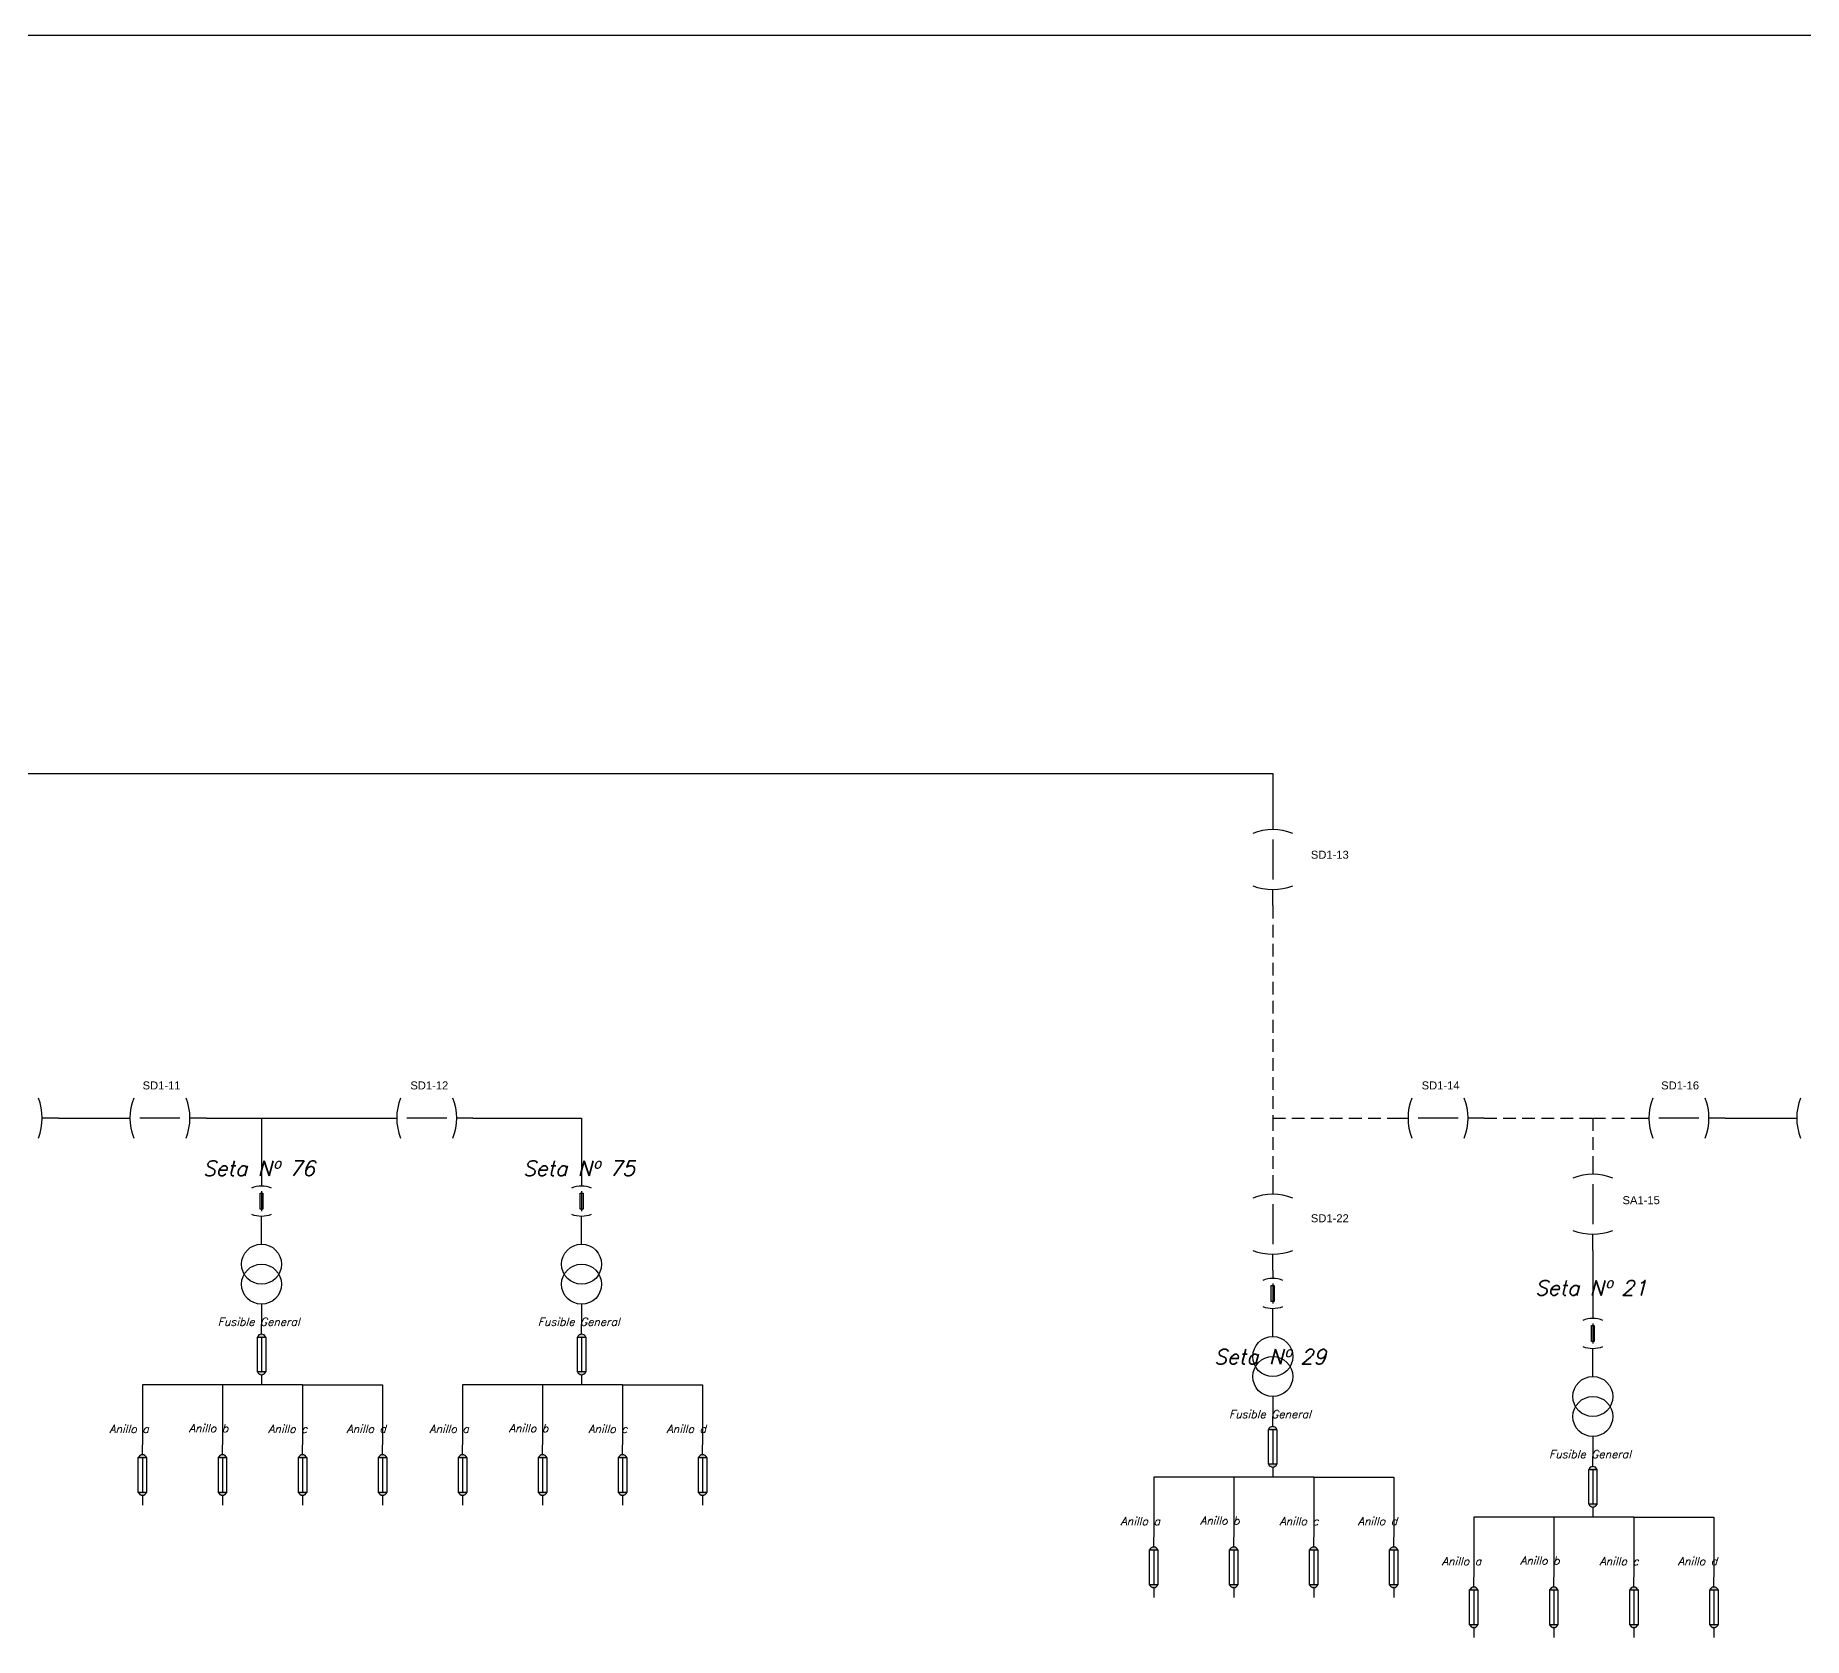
# Model space of a CAD drawing. Header units: millimetres. Extents: x 1875 to 17546, y 2661 to 4631.
# Drawn here: x 11718 to 12602, y 3286 to 4087 of the extents above; entities that cross this region are included whole.
import ezdxf

# ---------------------------------------------------------------- set-up
doc = ezdxf.new("R2010")
doc.units = ezdxf.units.MM
doc.linetypes.add('HIDDEN', pattern=[9.525, 6.35, -3.175])
doc.styles.add('IRAM', font='ROMANS.SHX', dxfattribs={"oblique": 15, "height": 2.5})
doc.styles.get("Standard").update_dxf_attribs({"font": 'arial.ttf'})

msp = doc.modelspace()

# ---------------------------------------------------------------- hatches: boundary and pattern name
h = msp.add_hatch(color=256)
h.dxf.hatch_style = 1
h.paths.add_polyline_path([(11828.53, 3436.13), (11832.69, 3436.13, 0.672313)])
h.paths.add_polyline_path([(11832.69, 3418.67), (11828.53, 3418.67, 0.672313)])
h = msp.add_hatch(color=256)
h.dxf.hatch_style = 1
h.paths.add_polyline_path([(11988.53, 3436.13), (11992.69, 3436.13, 0.672313)])
h.paths.add_polyline_path([(11992.69, 3418.67), (11988.53, 3418.67, 0.672313)])
h = msp.add_hatch(color=256)
h.dxf.hatch_style = 1
h.paths.add_polyline_path([(12334.09, 3389.98), (12338.25, 3389.98, 0.672313)])
h.paths.add_polyline_path([(12338.25, 3372.52), (12334.09, 3372.52, 0.672313)])
h = msp.add_hatch(color=256)
h.dxf.hatch_style = 1
h.paths.add_polyline_path([(11769.03, 3375.87), (11773.19, 3375.87, 0.672313)])
h.paths.add_polyline_path([(11773.19, 3358.41), (11769.03, 3358.41, 0.672313)])
h = msp.add_hatch(color=256)
h.dxf.hatch_style = 1
h.paths.add_polyline_path([(11809.03, 3375.87), (11813.19, 3375.87, 0.672313)])
h.paths.add_polyline_path([(11813.19, 3358.41), (11809.03, 3358.41, 0.672313)])
h = msp.add_hatch(color=256)
h.dxf.hatch_style = 1
h.paths.add_polyline_path([(11849.03, 3375.87), (11853.19, 3375.87, 0.672313)])
h.paths.add_polyline_path([(11853.19, 3358.41), (11849.03, 3358.41, 0.672313)])
h = msp.add_hatch(color=256)
h.dxf.hatch_style = 1
h.paths.add_polyline_path([(11889.03, 3375.87), (11893.19, 3375.87, 0.672313)])
h.paths.add_polyline_path([(11893.19, 3358.41), (11889.03, 3358.41, 0.672313)])
h = msp.add_hatch(color=256)
h.dxf.hatch_style = 1
h.paths.add_polyline_path([(11929.03, 3375.87), (11933.19, 3375.87, 0.672313)])
h.paths.add_polyline_path([(11933.19, 3358.41), (11929.03, 3358.41, 0.672313)])
h = msp.add_hatch(color=256)
h.dxf.hatch_style = 1
h.paths.add_polyline_path([(11969.03, 3375.87), (11973.19, 3375.87, 0.672313)])
h.paths.add_polyline_path([(11973.19, 3358.41), (11969.03, 3358.41, 0.672313)])
h = msp.add_hatch(color=256)
h.dxf.hatch_style = 1
h.paths.add_polyline_path([(12009.03, 3375.87), (12013.19, 3375.87, 0.672313)])
h.paths.add_polyline_path([(12013.19, 3358.41), (12009.03, 3358.41, 0.672313)])
h = msp.add_hatch(color=256)
h.dxf.hatch_style = 1
h.paths.add_polyline_path([(12049.03, 3375.87), (12053.19, 3375.87, 0.672313)])
h.paths.add_polyline_path([(12053.19, 3358.41), (12049.03, 3358.41, 0.672313)])
h = msp.add_hatch(color=256)
h.dxf.hatch_style = 1
h.paths.add_polyline_path([(12494.09, 3369.98), (12498.25, 3369.98, 0.672313)])
h.paths.add_polyline_path([(12498.25, 3352.52), (12494.09, 3352.52, 0.672313)])
h = msp.add_hatch(color=256)
h.dxf.hatch_style = 1
h.paths.add_polyline_path([(12274.59, 3329.72), (12278.75, 3329.72, 0.672313)])
h.paths.add_polyline_path([(12278.75, 3312.26), (12274.59, 3312.26, 0.672313)])
h = msp.add_hatch(color=256)
h.dxf.hatch_style = 1
h.paths.add_polyline_path([(12314.59, 3329.72), (12318.75, 3329.72, 0.672313)])
h.paths.add_polyline_path([(12318.75, 3312.26), (12314.59, 3312.26, 0.672313)])
h = msp.add_hatch(color=256)
h.dxf.hatch_style = 1
h.paths.add_polyline_path([(12354.59, 3329.72), (12358.75, 3329.72, 0.672313)])
h.paths.add_polyline_path([(12358.75, 3312.26), (12354.59, 3312.26, 0.672313)])
h = msp.add_hatch(color=256)
h.dxf.hatch_style = 1
h.paths.add_polyline_path([(12394.59, 3329.72), (12398.75, 3329.72, 0.672313)])
h.paths.add_polyline_path([(12398.75, 3312.26), (12394.59, 3312.26, 0.672313)])
h = msp.add_hatch(color=256)
h.dxf.hatch_style = 1
h.paths.add_polyline_path([(12434.59, 3309.72), (12438.75, 3309.72, 0.672313)])
h.paths.add_polyline_path([(12438.75, 3292.26), (12434.59, 3292.26, 0.672313)])
h = msp.add_hatch(color=256)
h.dxf.hatch_style = 1
h.paths.add_polyline_path([(12474.59, 3309.72), (12478.75, 3309.72, 0.672313)])
h.paths.add_polyline_path([(12478.75, 3292.26), (12474.59, 3292.26, 0.672313)])
h = msp.add_hatch(color=256)
h.dxf.hatch_style = 1
h.paths.add_polyline_path([(12514.59, 3309.72), (12518.75, 3309.72, 0.672313)])
h.paths.add_polyline_path([(12518.75, 3292.26), (12514.59, 3292.26, 0.672313)])
h = msp.add_hatch(color=256)
h.dxf.hatch_style = 1
h.paths.add_polyline_path([(12554.59, 3309.72), (12558.75, 3309.72, 0.672313)])
h.paths.add_polyline_path([(12558.75, 3292.26), (12554.59, 3292.26, 0.672313)])

# ---------------------------------------------------------------- linework, layer by layer
at = {"color": 7}
msp.add_line((15781.75, 4086.81), (2762.14, 4086.81), dxfattribs=at)
at = {"color": 2}
for p, q in [((10562.92, 3717.91), (12336.17, 3717.91)), ((12336.17, 3717.91), (12336.17, 3697.91)), ((11729.07, 3545.61), (11756.76, 3545.61)), ((11802.92, 3545.61), (11830.61, 3545.61)), ((11830.61, 3545.61), (11830.61, 3515.61)), ((11830.61, 3545.61), (11890.14, 3545.61)), ((11936.29, 3545.61), (11990.61, 3545.61)), ((11990.61, 3545.61), (11990.61, 3515.61)), ((12562.32, 3545.61), (12590.02, 3545.61)), ((12496.17, 3479.46), (12496.17, 3449.46))]:
    msp.add_line(p, q, dxfattribs=at)
for p, q in [((12336.17, 3697.91), (12336.17, 3689.83)), ((12336.17, 3684.83), (12336.17, 3664.83)), ((12336.17, 3651.76), (12336.17, 3659.83)), ((11729.07, 3545.61), (11720.99, 3545.61)), ((11756.76, 3545.61), (11764.84, 3545.61)), ((11789.84, 3545.61), (11769.84, 3545.61)), ((11802.92, 3545.61), (11794.84, 3545.61)), ((11890.14, 3545.61), (11898.22, 3545.61)), ((11923.22, 3545.61), (11903.22, 3545.61)), ((11936.29, 3545.61), (11928.22, 3545.61)), ((12395.7, 3545.61), (12403.77, 3545.61)), ((12428.77, 3545.61), (12408.77, 3545.61)), ((12441.85, 3545.61), (12433.77, 3545.61)), ((12516.17, 3545.61), (12524.24, 3545.61)), ((12549.24, 3545.61), (12529.24, 3545.61)), ((12562.32, 3545.61), (12554.24, 3545.61)), ((12590.02, 3545.61), (12598.09, 3545.61)), ((12496.17, 3525.61), (12496.17, 3517.53)), ((11830.61, 3515.61), (11830.61, 3511.57)), ((11990.61, 3515.61), (11990.61, 3511.57)), ((12336.17, 3515.61), (12336.17, 3507.53)), ((12496.17, 3512.53), (12496.17, 3492.53)), ((11830.61, 3509.07), (11830.61, 3499.07)), ((11990.61, 3509.07), (11990.61, 3499.07)), ((12336.17, 3502.53), (12336.17, 3482.53)), ((11830.61, 3492.53), (11830.61, 3496.57)), ((11830.61, 3482.53), (11830.61, 3492.53)), ((11990.61, 3492.53), (11990.61, 3496.57)), ((11990.61, 3482.53), (11990.61, 3492.53)), ((12496.17, 3479.46), (12496.17, 3487.53)), ((12336.17, 3469.46), (12336.17, 3477.53)), ((12336.17, 3469.46), (12336.17, 3465.42)), ((12336.17, 3462.92), (12336.17, 3452.92)), ((11830.61, 3452.53), (11830.61, 3442.53)), ((11990.61, 3452.53), (11990.61, 3442.53)), ((12336.17, 3446.38), (12336.17, 3450.42)), ((12496.17, 3449.46), (12496.17, 3445.42)), ((11830.61, 3437.53), (11830.61, 3442.53)), ((11990.61, 3437.53), (11990.61, 3442.53)), ((12336.17, 3436.38), (12336.17, 3446.38)), ((12496.17, 3442.92), (12496.17, 3432.92)), ((11830.61, 3436.13), (11830.61, 3418.67)), ((11990.61, 3436.13), (11990.61, 3418.67)), ((12496.17, 3426.38), (12496.17, 3430.42)), ((12496.17, 3416.38), (12496.17, 3426.38)), ((11830.61, 3417.27), (11830.61, 3412.27)), ((11990.61, 3417.27), (11990.61, 3412.27)), ((12336.17, 3406.38), (12336.17, 3396.38)), ((12336.17, 3391.38), (12336.17, 3396.38)), ((12336.17, 3389.98), (12336.17, 3372.52)), ((12496.17, 3386.38), (12496.17, 3376.38)), ((11771.11, 3377.27), (11771.11, 3382.27)), ((11811.11, 3377.27), (11811.11, 3382.27)), ((11851.11, 3377.27), (11851.11, 3382.27)), ((11891.11, 3377.27), (11891.11, 3382.27)), ((11931.11, 3377.27), (11931.11, 3382.27)), ((11971.11, 3377.27), (11971.11, 3382.27)), ((12011.11, 3377.27), (12011.11, 3382.27)), ((12051.11, 3377.27), (12051.11, 3382.27)), ((11771.11, 3375.87), (11771.11, 3358.41)), ((11811.11, 3375.87), (11811.11, 3358.41)), ((11851.11, 3375.87), (11851.11, 3358.41)), ((11891.11, 3375.87), (11891.11, 3358.41)), ((11931.11, 3375.87), (11931.11, 3358.41)), ((11971.11, 3375.87), (11971.11, 3358.41)), ((12011.11, 3375.87), (12011.11, 3358.41)), ((12051.11, 3375.87), (12051.11, 3358.41)), ((12336.17, 3371.12), (12336.17, 3366.12)), ((12496.17, 3371.38), (12496.17, 3376.38)), ((12496.17, 3369.98), (12496.17, 3352.52)), ((11771.11, 3357.01), (11771.11, 3352.01)), ((11811.11, 3357.01), (11811.11, 3352.01)), ((11851.11, 3357.01), (11851.11, 3352.01)), ((11891.11, 3357.01), (11891.11, 3352.01)), ((11931.11, 3357.01), (11931.11, 3352.01)), ((11971.11, 3357.01), (11971.11, 3352.01)), ((12011.11, 3357.01), (12011.11, 3352.01)), ((12051.11, 3357.01), (12051.11, 3352.01)), ((12496.17, 3351.12), (12496.17, 3346.12)), ((12276.67, 3331.12), (12276.67, 3336.12)), ((12316.67, 3331.12), (12316.67, 3336.12)), ((12356.67, 3331.12), (12356.67, 3336.12)), ((12396.67, 3331.12), (12396.67, 3336.12)), ((12276.67, 3329.72), (12276.67, 3312.26)), ((12316.67, 3329.72), (12316.67, 3312.26)), ((12356.67, 3329.72), (12356.67, 3312.26)), ((12396.67, 3329.72), (12396.67, 3312.26)), ((12436.67, 3311.12), (12436.67, 3316.12)), ((12476.67, 3311.12), (12476.67, 3316.12)), ((12516.67, 3311.12), (12516.67, 3316.12)), ((12556.67, 3311.12), (12556.67, 3316.12)), ((12276.67, 3310.86), (12276.67, 3305.86)), ((12316.67, 3310.86), (12316.67, 3305.86)), ((12356.67, 3310.86), (12356.67, 3305.86)), ((12396.67, 3310.86), (12396.67, 3305.86)), ((12436.67, 3309.72), (12436.67, 3292.26)), ((12476.67, 3309.72), (12476.67, 3292.26)), ((12516.67, 3309.72), (12516.67, 3292.26)), ((12556.67, 3309.72), (12556.67, 3292.26)), ((12436.67, 3290.86), (12436.67, 3285.86)), ((12476.67, 3290.86), (12476.67, 3285.86)), ((12516.67, 3290.86), (12516.67, 3285.86)), ((12556.67, 3290.86), (12556.67, 3285.86))]:
    msp.add_line(p, q)
at = {"color": 2, "linetype": 'HIDDEN'}
for p, q in [((12336.17, 3651.76), (12336.17, 3545.61)), ((12336.17, 3545.61), (12336.17, 3515.61)), ((12336.17, 3545.61), (12395.7, 3545.61)), ((12441.85, 3545.61), (12496.17, 3545.61)), ((12496.17, 3545.61), (12496.17, 3525.61)), ((12496.17, 3545.61), (12516.17, 3545.61))]:
    msp.add_line(p, q, dxfattribs=at)
at = {"color": 1}
for p, q in [((11851.11, 3412.27), (11771.11, 3412.27)), ((11771.11, 3412.27), (11771.11, 3382.27)), ((11811.11, 3412.27), (11811.11, 3382.27)), ((11851.11, 3412.27), (11891.11, 3412.27)), ((11851.11, 3412.27), (11851.11, 3382.27)), ((11891.11, 3412.27), (11891.11, 3382.27)), ((12011.11, 3412.27), (11931.11, 3412.27)), ((11931.11, 3412.27), (11931.11, 3382.27)), ((11971.11, 3412.27), (11971.11, 3382.27)), ((12011.11, 3412.27), (12051.11, 3412.27)), ((12011.11, 3412.27), (12011.11, 3382.27)), ((12051.11, 3412.27), (12051.11, 3382.27)), ((12356.67, 3366.12), (12276.67, 3366.12)), ((12276.67, 3366.12), (12276.67, 3336.12)), ((12316.67, 3366.12), (12316.67, 3336.12)), ((12356.67, 3366.12), (12396.67, 3366.12)), ((12356.67, 3366.12), (12356.67, 3336.12)), ((12396.67, 3366.12), (12396.67, 3336.12)), ((12516.67, 3346.12), (12436.67, 3346.12)), ((12436.67, 3346.12), (12436.67, 3316.12)), ((12476.67, 3346.12), (12476.67, 3316.12)), ((12516.67, 3346.12), (12556.67, 3346.12)), ((12516.67, 3346.12), (12516.67, 3316.12)), ((12556.67, 3346.12), (12556.67, 3316.12))]:
    msp.add_line(p, q, dxfattribs=at)
for points in [[(11829.88, 3508.02), (11831.35, 3508.02), (11831.35, 3499.97), (11829.88, 3499.97)], [(11989.88, 3508.02), (11991.35, 3508.02), (11991.35, 3499.97), (11989.88, 3499.97)], [(12335.43, 3461.87), (12336.91, 3461.87), (12336.91, 3453.82), (12335.43, 3453.82)], [(12495.43, 3441.87), (12496.91, 3441.87), (12496.91, 3433.82), (12495.43, 3433.82)], [(11828.53, 3436.13), (11832.69, 3436.13), (11832.69, 3418.67), (11828.53, 3418.67)], [(11988.53, 3436.13), (11992.69, 3436.13), (11992.69, 3418.67), (11988.53, 3418.67)], [(12334.09, 3389.98), (12338.25, 3389.98), (12338.25, 3372.52), (12334.09, 3372.52)], [(11769.03, 3375.87), (11773.19, 3375.87), (11773.19, 3358.41), (11769.03, 3358.41)], [(11809.03, 3375.87), (11813.19, 3375.87), (11813.19, 3358.41), (11809.03, 3358.41)], [(11849.03, 3375.87), (11853.19, 3375.87), (11853.19, 3358.41), (11849.03, 3358.41)], [(11889.03, 3375.87), (11893.19, 3375.87), (11893.19, 3358.41), (11889.03, 3358.41)], [(11929.03, 3375.87), (11933.19, 3375.87), (11933.19, 3358.41), (11929.03, 3358.41)], [(11969.03, 3375.87), (11973.19, 3375.87), (11973.19, 3358.41), (11969.03, 3358.41)], [(12009.03, 3375.87), (12013.19, 3375.87), (12013.19, 3358.41), (12009.03, 3358.41)], [(12049.03, 3375.87), (12053.19, 3375.87), (12053.19, 3358.41), (12049.03, 3358.41)], [(12494.09, 3369.98), (12498.25, 3369.98), (12498.25, 3352.52), (12494.09, 3352.52)], [(12274.59, 3329.72), (12278.75, 3329.72), (12278.75, 3312.26), (12274.59, 3312.26)], [(12314.59, 3329.72), (12318.75, 3329.72), (12318.75, 3312.26), (12314.59, 3312.26)], [(12354.59, 3329.72), (12358.75, 3329.72), (12358.75, 3312.26), (12354.59, 3312.26)], [(12394.59, 3329.72), (12398.75, 3329.72), (12398.75, 3312.26), (12394.59, 3312.26)], [(12434.59, 3309.72), (12438.75, 3309.72), (12438.75, 3292.26), (12434.59, 3292.26)], [(12474.59, 3309.72), (12478.75, 3309.72), (12478.75, 3292.26), (12474.59, 3292.26)], [(12514.59, 3309.72), (12518.75, 3309.72), (12518.75, 3292.26), (12514.59, 3292.26)], [(12554.59, 3309.72), (12558.75, 3309.72), (12558.75, 3292.26), (12554.59, 3292.26)]]:
    msp.add_lwpolyline(points, close=True)
for centre in [(11830.61, 3472.53), (11990.61, 3472.53), (11830.61, 3462.53), (11990.61, 3462.53), (12336.17, 3426.38), (12336.17, 3416.38), (12496.17, 3406.38), (12496.17, 3396.38)]:
    msp.add_circle(centre, 10)
for centre, radius, start, end in [((12336.17, 3662.89), 26.94, 68.21032, 111.78968), ((12336.17, 3686.77), 26.94, 248.21032, 291.78968), ((11694.05, 3545.61), 26.94, 338.21032, 21.78968), ((11791.78, 3545.61), 26.94, 158.21032, 201.78968), ((11767.9, 3545.61), 26.94, 338.21032, 21.78968), ((11925.16, 3545.61), 26.94, 158.21032, 201.78968), ((11901.28, 3545.61), 26.94, 338.21032, 21.78968), ((12430.71, 3545.61), 26.94, 158.21032, 201.78968), ((12406.83, 3545.61), 26.94, 338.21032, 21.78968), ((12551.18, 3545.61), 26.94, 158.21032, 201.78968), ((12527.3, 3545.61), 26.94, 338.21032, 21.78968), ((12625.03, 3545.61), 26.94, 158.21032, 201.78968), ((11830.61, 3498.1), 13.47, 68.21032, 111.78968), ((11990.61, 3498.1), 13.47, 68.21032, 111.78968), ((12496.17, 3490.59), 26.94, 68.21032, 111.78968), ((12336.17, 3480.59), 26.94, 68.21032, 111.78968), ((11830.61, 3510.04), 13.47, 248.21032, 291.78968), ((11990.61, 3510.04), 13.47, 248.21032, 291.78968), ((12496.17, 3514.47), 26.94, 248.21032, 291.78968), ((12336.17, 3504.47), 26.94, 248.21032, 291.78968), ((12336.17, 3451.95), 13.47, 68.21032, 111.78968), ((12336.17, 3463.89), 13.47, 248.21032, 291.78968), ((12496.17, 3431.95), 13.47, 68.21032, 111.78968), ((11830.61, 3435.29), 2.25, 22.17309, 157.82691), ((11990.61, 3435.29), 2.25, 22.17309, 157.82691), ((12496.17, 3443.89), 13.47, 248.21032, 291.78968), ((11830.61, 3419.52), 2.25, 202.17309, 337.82691), ((11990.61, 3419.52), 2.25, 202.17309, 337.82691), ((12336.17, 3389.14), 2.25, 22.17309, 157.82691), ((11771.11, 3375.03), 2.25, 22.17309, 157.82691), ((11811.11, 3375.03), 2.25, 22.17309, 157.82691), ((11851.11, 3375.03), 2.25, 22.17309, 157.82691), ((11891.11, 3375.03), 2.25, 22.17309, 157.82691), ((11931.11, 3375.03), 2.25, 22.17309, 157.82691), ((11971.11, 3375.03), 2.25, 22.17309, 157.82691), ((12011.11, 3375.03), 2.25, 22.17309, 157.82691), ((12051.11, 3375.03), 2.25, 22.17309, 157.82691), ((12336.17, 3373.37), 2.25, 202.17309, 337.82691), ((12496.17, 3369.14), 2.25, 22.17309, 157.82691), ((11771.11, 3359.26), 2.25, 202.17309, 337.82691), ((11811.11, 3359.26), 2.25, 202.17309, 337.82691), ((11851.11, 3359.26), 2.25, 202.17309, 337.82691), ((11891.11, 3359.26), 2.25, 202.17309, 337.82691), ((11931.11, 3359.26), 2.25, 202.17309, 337.82691), ((11971.11, 3359.26), 2.25, 202.17309, 337.82691), ((12011.11, 3359.26), 2.25, 202.17309, 337.82691), ((12051.11, 3359.26), 2.25, 202.17309, 337.82691), ((12496.17, 3353.37), 2.25, 202.17309, 337.82691), ((12276.67, 3328.88), 2.25, 22.17309, 157.82691), ((12316.67, 3328.88), 2.25, 22.17309, 157.82691), ((12356.67, 3328.88), 2.25, 22.17309, 157.82691), ((12396.67, 3328.88), 2.25, 22.17309, 157.82691), ((12276.67, 3313.11), 2.25, 202.17309, 337.82691), ((12316.67, 3313.11), 2.25, 202.17309, 337.82691), ((12356.67, 3313.11), 2.25, 202.17309, 337.82691), ((12396.67, 3313.11), 2.25, 202.17309, 337.82691), ((12436.67, 3308.88), 2.25, 22.17309, 157.82691), ((12476.67, 3308.88), 2.25, 22.17309, 157.82691), ((12516.67, 3308.88), 2.25, 22.17309, 157.82691), ((12556.67, 3308.88), 2.25, 22.17309, 157.82691), ((12436.67, 3293.11), 2.25, 202.17309, 337.82691), ((12476.67, 3293.11), 2.25, 202.17309, 337.82691), ((12516.67, 3293.11), 2.25, 202.17309, 337.82691), ((12556.67, 3293.11), 2.25, 202.17309, 337.82691)]:
    msp.add_arc(centre, radius, start, end)

# ---------------------------------------------------------------- texts
at = {"char_height": 4, "attachment_point": 1}
for s, insert in [('SD1-13', (12355.21, 3679.22)), ('SD1-11', (11771.17, 3563.9)), ('SD1-12', (11905.03, 3563.9)), ('SD1-14', (12410.58, 3563.9)), ('SD1-16', (12530.33, 3563.9)), ('SA1-15', (12511.01, 3506.53)), ('SD1-22', (12355.21, 3497.5))]:
    msp.add_mtext_dynamic_manual_height_columns(s, width=28.8575, gutter_width=12.5, heights=[0], dxfattribs=dict(at, insert=insert))
at = {"attachment_point": 1, "style": 'IRAM'}
for s, width, insert, char_height in [('Seta Nº 76', 66.1145, (11801.3, 3524.18), 7.5), ('Seta Nº 75', 66.1145, (11961.3, 3524.18), 7.5), ('Seta Nº 21', 73.6385, (12467.25, 3464.46), 7.5), ('Fusible General ', 50.4157, (11808.76, 3445.75), 4), ('Fusible General ', 50.4157, (11968.76, 3445.75), 4), ('Seta Nº 29', 66.1145, (12306.85, 3429.99), 7.5), ('Fusible General ', 50.4157, (12314.31, 3399.6), 4), ('Anillo a', 29.4343, (11754.55, 3392.22), 4), ('Anillo b', 29.4343, (11794.3, 3392.5), 4), ('Anillo c', 29.4343, (11834, 3392.22), 4), ('Anillo d', 29.4343, (11873.13, 3392.22), 4), ('Anillo a', 29.4343, (11914.55, 3392.22), 4), ('Anillo b', 29.4343, (11954.3, 3392.5), 4), ('Anillo c', 29.4343, (11994, 3392.22), 4), ('Anillo d', 29.4343, (12033.13, 3392.22), 4), ('Fusible General ', 50.4157, (12474.31, 3379.6), 4), ('Anillo a', 29.4343, (12260.1, 3346.07), 4), ('Anillo b', 29.4343, (12299.85, 3346.35), 4), ('Anillo c', 29.4343, (12339.55, 3346.07), 4), ('Anillo d', 29.4343, (12378.68, 3346.07), 4), ('Anillo a', 29.4343, (12420.72, 3326.07), 4), ('Anillo b', 29.4343, (12459.85, 3326.35), 4), ('Anillo c', 29.4343, (12499.55, 3326.07), 4), ('Anillo d', 29.4343, (12538.68, 3326.07), 4)]:
    msp.add_mtext_dynamic_manual_height_columns(s, width=width, gutter_width=12.5, heights=[0], dxfattribs=dict(at, insert=insert, char_height=char_height))

doc.saveas('drawing.dxf')
